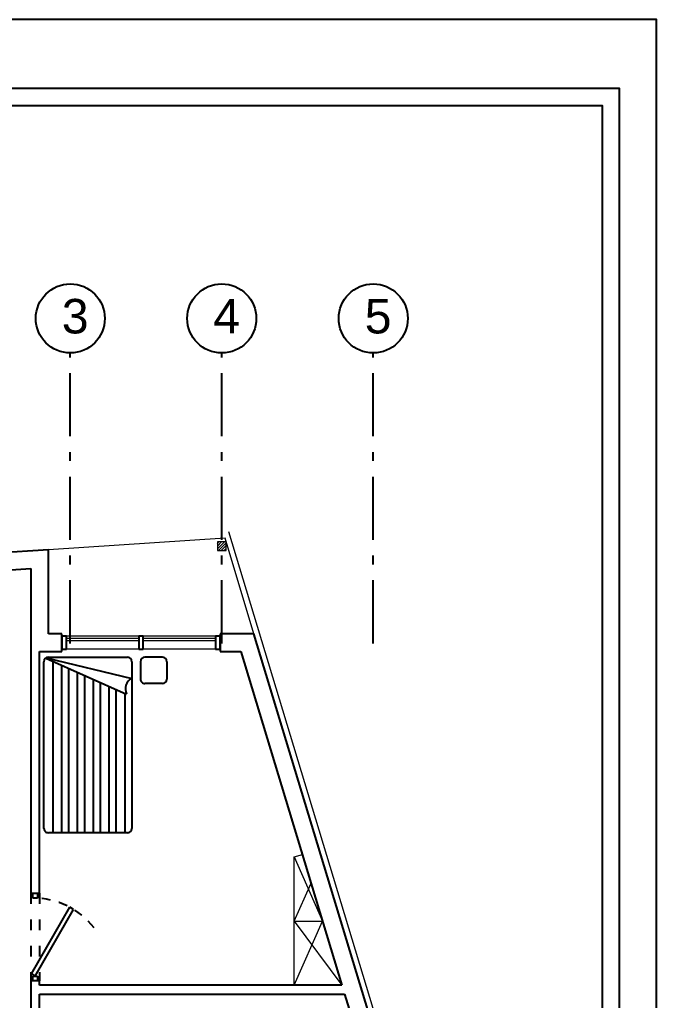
# Model space of a CAD drawing. Header units: millimetres. Extents: x 577 to 2337, y 236 to 943.
# Drawn here: x 2243 to 2250.25, y 470.3 to 481.48 of the extents above; entities that cross this region are included whole.
import ezdxf

# ---------------------------------------------------------------- set-up
doc = ezdxf.new("R2010")
doc.units = ezdxf.units.MM
doc.header["$LTSCALE"] = 0.01
doc.linetypes.add('ACAD_ISO03W100', pattern=[30, 12, -18])
doc.linetypes.add('ACAD_ISO10W100', pattern=[18, 12, -3, 0, -3])
for name, color, linetype in [('00-Arm', 7, 'Continuous'), ('01-Plan', 1, 'Continuous'), ('03-Ax', 4, 'Continuous'), ('04-Door', 4, 'Continuous'), ('06-Furn', 4, 'Continuous')]:
    doc.layers.add(name, color=color, linetype=linetype)
for name, color, linetype, lineweight in [('A-AREA', 4, 'Continuous', 9), ('A-FLOR', 192, 'Continuous', 9), ('A-GLAZ-CURT', 131, 'Continuous', 9), ('A-GLAZ-CWMG', 4, 'Continuous', 9), ('A-WALL', 1, 'Continuous', 9), ('S-COLS', 255, 'Continuous', 9), ('S-STRS-ANNO', 31, 'Continuous', 9)]:
    doc.layers.add(name, color=color, linetype=linetype, lineweight=lineweight)
doc.styles.get("Standard").update_dxf_attribs({"font": 'italic.shx'})

# ---------------------------------------------------------------- blocks, each defined once
blk = doc.blocks.new('M_Concrete-Square-Column - 300 x 300mm-365404-Level 2')
h = blk.add_hatch()
h.set_pattern_fill('ANSI31', color=5, scale=0.007)
h.paths.add_polyline_path([(0.05, 0.05), (-0.05, 0.05), (-0.05, -0.05), (0.05, -0.05)])
at = {"layer": 'S-COLS', "color": 7}
for p, q in [((0.05, 0.05), (-0.05, 0.05)), ((-0.05, 0.05), (-0.05, -0.05)), ((0.05, -0.05), (0.05, 0.05)), ((-0.05, -0.05), (0.05, -0.05))]:
    blk.add_line(p, q, dxfattribs=at)
blk = doc.blocks.new('System Panel - Glazed-386060-Level 2')
at = {"layer": 'A-GLAZ-CURT', "lineweight": 18}
for p, q in [((0.4125, 0.0495), (-0.4125, 0.0495)), ((-0.4125, 0.0495), (-0.4125, 0.0245)), ((-0.4125, 0.0245), (0.4125, 0.0245)), ((0.4125, 0.0245), (0.4125, 0.0495))]:
    blk.add_line(p, q, dxfattribs=at)
blk = doc.blocks.new('Rectangular Mullion - 50 x 150mm-386058-Level 2')
at = {"layer": 'A-GLAZ-CWMG'}
for p, q in [((-3.988, 2.895), (-4.813, 2.895)), ((-3.988, 2.745), (-4.813, 2.745))]:
    blk.add_line(p, q, dxfattribs=at)
blk = doc.blocks.new('Rectangular Mullion - 50 x 150mm-375767-Level 2')
at = {"layer": 'A-GLAZ-CWMG', "lineweight": 25}
for p, q in [((-0.05, 0.075), (0, 0.075)), ((-0.05, -0.075), (-0.05, 0.075)), ((0, 0.075), (0, -0.075)), ((0, -0.075), (-0.05, -0.075))]:
    blk.add_line(p, q, dxfattribs=at)
blk = doc.blocks.new('Rectangular Mullion - 50 x 150mm-375771-Level 2')
at = {"layer": 'A-GLAZ-CWMG', "lineweight": 25}
for p, q in [((0, 0.075), (-0.05, 0.075)), ((-0.05, 0.075), (-0.05, -0.075)), ((0, -0.075), (0, 0.075)), ((-0.05, -0.075), (0, -0.075))]:
    blk.add_line(p, q, dxfattribs=at)
blk = doc.blocks.new('Rectangular Mullion - 50 x 150mm-375761-Level 2')
at = {"layer": 'A-GLAZ-CWMG', "lineweight": 25}
for p, q in [((-0.025, 0.075), (0.025, 0.075)), ((-0.025, -0.075), (-0.025, 0.075)), ((0.025, 0.075), (0.025, -0.075)), ((0.025, -0.075), (-0.025, -0.075))]:
    blk.add_line(p, q, dxfattribs=at)
blk = doc.blocks.new('F2')
at = {"layer": '04-Door'}
for p, q in [((850.541, 619.701), (850.519, 619.663)), ((851.202, 619.269), (850.519, 619.663)), ((851.224, 619.307), (850.541, 619.701)), ((850.374, 619.282), (850.374, 619.332)), ((850.374, 619.332), (850.424, 619.332)), ((850.424, 619.332), (850.424, 619.282)), ((851.224, 619.282), (851.224, 619.332)), ((851.224, 619.332), (851.274, 619.332)), ((851.274, 619.332), (851.274, 619.282)), ((850.424, 619.282), (850.374, 619.282)), ((851.224, 619.307), (851.202, 619.269)), ((851.274, 619.282), (851.224, 619.282))]:
    blk.add_line(p, q, dxfattribs=at)
at = {"layer": '04-Door', "linetype": 'ACAD_ISO03W100', "ltscale": 0.5}
blk.add_arc((851.213, 619.288), 0.789, 127.85, 180, dxfattribs=at)
blk = doc.blocks.new('bed2')
at = {"layer": '06-Furn', "color": 37}
for p, q in [((805.804, 741.506), (806.004, 741.506)), ((805.754, 741.456), (805.754, 741.256)), ((806.054, 741.456), (806.054, 741.256)), ((805.804, 741.206), (806.004, 741.206)), ((805.754, 740.156), (805.754, 741.056)), ((805.76, 740.132), (805.994, 741.106)), ((805.763, 740.127), (806.174, 741.046)), ((805.804, 741.106), (807.704, 741.106)), ((806.165, 741.026), (807.754, 741.026)), ((807.754, 741.056), (807.754, 740.156)), ((806.12, 740.926), (807.754, 740.926)), ((806.084, 740.846), (807.754, 740.846)), ((806.04, 740.746), (807.754, 740.746)), ((806.004, 740.666), (807.754, 740.666)), ((805.923, 740.486), (807.754, 740.486)), ((805.959, 740.566), (807.754, 740.566)), ((805.879, 740.386), (807.754, 740.386)), ((805.843, 740.306), (807.754, 740.306)), ((805.798, 740.206), (807.754, 740.206)), ((807.704, 740.106), (805.804, 740.106))]:
    blk.add_line(p, q, dxfattribs=at)
for centre, radius, start, end in [((805.804, 741.456), 0.05, 90, 180), ((806.004, 741.456), 0.05, 0, 90), ((805.804, 741.256), 0.05, 180, 270), ((806.004, 741.256), 0.05, 270, 0), ((805.804, 741.056), 0.05, 90, 180), ((806.115, 741.169), 0.136, 207.3267, 295.7399), ((807.704, 741.056), 0.05, 0, 90), ((805.804, 740.156), 0.05, 180, 270), ((807.704, 740.156), 0.05, 270, 0)]:
    blk.add_arc(centre, radius, start, end, dxfattribs=at)

msp = doc.modelspace()

# ---------------------------------------------------------------- linework, layer by layer
at = {"layer": '00-Arm'}
for points in [[(2229.604, 481.476), (2229.604, 451.976), (2250.254, 451.976), (2250.254, 481.476)], [(2230.219, 480.493), (2230.219, 452.959), (2249.639, 452.959), (2249.639, 480.493)]]:
    msp.add_lwpolyline(points, close=True, dxfattribs=at)
at = {"layer": '00-Arm', "color": 4}
msp.add_lwpolyline([(2230.022, 480.689), (2230.022, 452.763), (2249.836, 452.763), (2249.836, 480.689)], close=True, dxfattribs=at)
at = {"layer": '01-Plan', "color": 4, "linetype": 'ACAD_ISO03W100'}
for p, q in [((2243.129, 471.518), (2243.129, 470.518)), ((2243.229, 471.518), (2243.229, 470.518))]:
    msp.add_line(p, q, dxfattribs=at)
at = {"layer": '03-Ax', "linetype": 'ACAD_ISO10W100', "ltscale": 6}
for p, q in [((2243.579, 474.366), (2243.579, 477.677)), ((2245.304, 474.366), (2245.304, 477.677)), ((2247.029, 474.366), (2247.029, 477.677))]:
    msp.add_line(p, q, dxfattribs=at)
at = {"layer": '03-Ax'}
for centre in [(2243.579, 478.07), (2245.304, 478.07), (2247.029, 478.07)]:
    msp.add_circle(centre, 0.393, dxfattribs=at)
at = {"layer": 'A-AREA'}
for p, q in [((2245.341, 475.564), (2243.329, 475.433)), ((2245.671, 474.473), (2245.341, 475.564))]:
    msp.add_line(p, q, dxfattribs=at)
at = {"layer": 'A-FLOR'}
msp.add_line((2247.129, 469.867), (2245.384, 475.639), dxfattribs=at)
at = {"layer": 'A-WALL', "lineweight": 25}
for p, q in [((2243.329, 475.433), (2241.951, 475.343)), ((2243.329, 474.473), (2243.329, 475.433)), ((2241.964, 475.143), (2243.129, 475.219)), ((2243.129, 475.219), (2243.129, 471.518)), ((2243.484, 474.473), (2243.329, 474.473)), ((2243.484, 474.273), (2243.484, 474.473)), ((2245.671, 474.473), (2245.284, 474.473)), ((2245.284, 474.473), (2245.284, 474.273)), ((2247.079, 469.818), (2245.671, 474.473)), ((2243.229, 474.273), (2243.484, 474.273)), ((2243.229, 471.518), (2243.229, 474.273)), ((2245.284, 474.273), (2245.523, 474.273)), ((2245.523, 474.273), (2246.673, 470.468)), ((2243.129, 471.518), (2243.229, 471.518)), ((2243.229, 470.518), (2243.129, 470.518)), ((2243.129, 470.518), (2243.129, 466.168)), ((2243.229, 470.468), (2243.229, 470.518)), ((2246.673, 470.468), (2243.229, 470.468)), ((2243.229, 470.368), (2246.703, 470.368)), ((2243.229, 466.368), (2243.229, 470.368)), ((2246.703, 470.368), (2246.879, 469.789))]:
    msp.add_line(p, q, dxfattribs=at)
at = {"layer": 'A-WALL', "color": 4}
for p, q in [((2246.129, 471.931), (2246.222, 471.959)), ((2246.129, 470.468), (2246.129, 471.931)), ((2246.129, 471.2), (2246.452, 471.2))]:
    msp.add_line(p, q, dxfattribs=at)
at = {"layer": 'S-STRS-ANNO', "color": 5}
for p, q in [((2246.129, 471.931), (2246.452, 471.2)), ((2246.129, 471.2), (2246.321, 471.634)), ((2246.129, 471.2), (2246.673, 470.468)), ((2246.129, 470.468), (2246.452, 471.2))]:
    msp.add_line(p, q, dxfattribs=at)

# ---------------------------------------------------------------- block references
at = {"layer": '04-Door', "xscale": 1.111111111111139, "yscale": 1.111111111111139, "zscale": 1.111111111111139, "rotation": 270}
msp.add_blockref('F2', (1555.06, 1416.378), dxfattribs=at)
at = {"layer": '06-Furn', "color": 5, "rotation": 270}
msp.add_blockref('bed2', (1503.173, 1279.961), dxfattribs=at)
at = {"layer": 'A-GLAZ-CURT'}
for p in [(2243.946, 474.373), (2244.821, 474.373)]:
    msp.add_blockref('System Panel - Glazed-386060-Level 2', p, dxfattribs=at)
at = {"layer": 'A-GLAZ-CWMG', "rotation": 180}
msp.add_blockref('Rectangular Mullion - 50 x 150mm-375771-Level 2', (2243.484, 474.373), dxfattribs=at)
at = {"layer": 'A-GLAZ-CWMG'}
for p in [(2248.347, 471.553), (2249.222, 471.553)]:
    msp.add_blockref('Rectangular Mullion - 50 x 150mm-386058-Level 2', p, dxfattribs=at)
at = {"layer": 'A-GLAZ-CWMG', "extrusion": (0, 0, -1), "rotation": 180}
for name, p in [('Rectangular Mullion - 50 x 150mm-375761-Level 2', (-2244.384, 474.373)), ('Rectangular Mullion - 50 x 150mm-375767-Level 2', (-2245.284, 474.373))]:
    msp.add_blockref(name, p, dxfattribs=at)
at = {"layer": 'S-COLS', "rotation": 180}
msp.add_blockref('M_Concrete-Square-Column - 300 x 300mm-365404-Level 2', (2245.304, 475.473), dxfattribs=at)

# ---------------------------------------------------------------- texts
at = {"layer": '03-Ax', "char_height": 0.39333, "width": 0.68193, "attachment_point": 1}
for s, insert in [('{\\fArial|b0|i0|c0|p34;3}', (2243.482, 478.292)), ('{\\fArial|b0|i0|c0|p34;4}', (2245.207, 478.292)), ('{\\fArial|b0|i0|c0|p34;5}', (2246.932, 478.292))]:
    msp.add_mtext(s, dxfattribs=dict(at, insert=insert))

doc.saveas('drawing.dxf')
